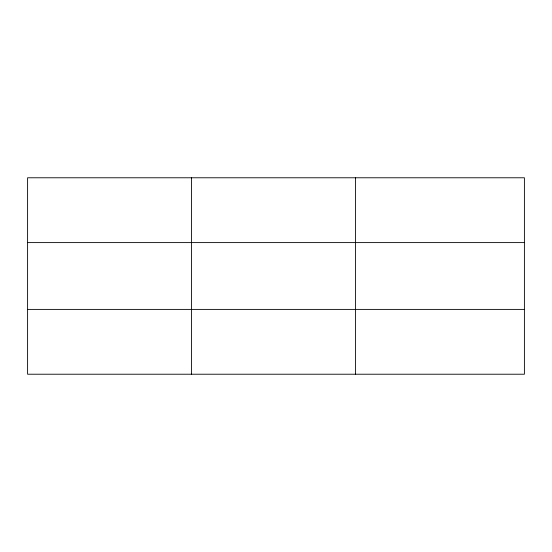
<?xml version="1.0" encoding="UTF-8"?>
<svg xmlns="http://www.w3.org/2000/svg" width="552" height="552" viewBox="0 0 552 552"><rect width="100%" height="100%" fill="white"/><g stroke="black" fill="none" stroke-linecap="round" stroke-linejoin="round"><path stroke-width="0.83" d="M191.544 177.778L191.544 374.221M355.488 177.778L355.488 374.221M524.4 242.604L524.4 177.778L27.6 177.778L27.6 374.221L524.4 374.221L524.4 242.604L27.6 242.604M27.6 309.396L524.4 309.396"/></g></svg>
